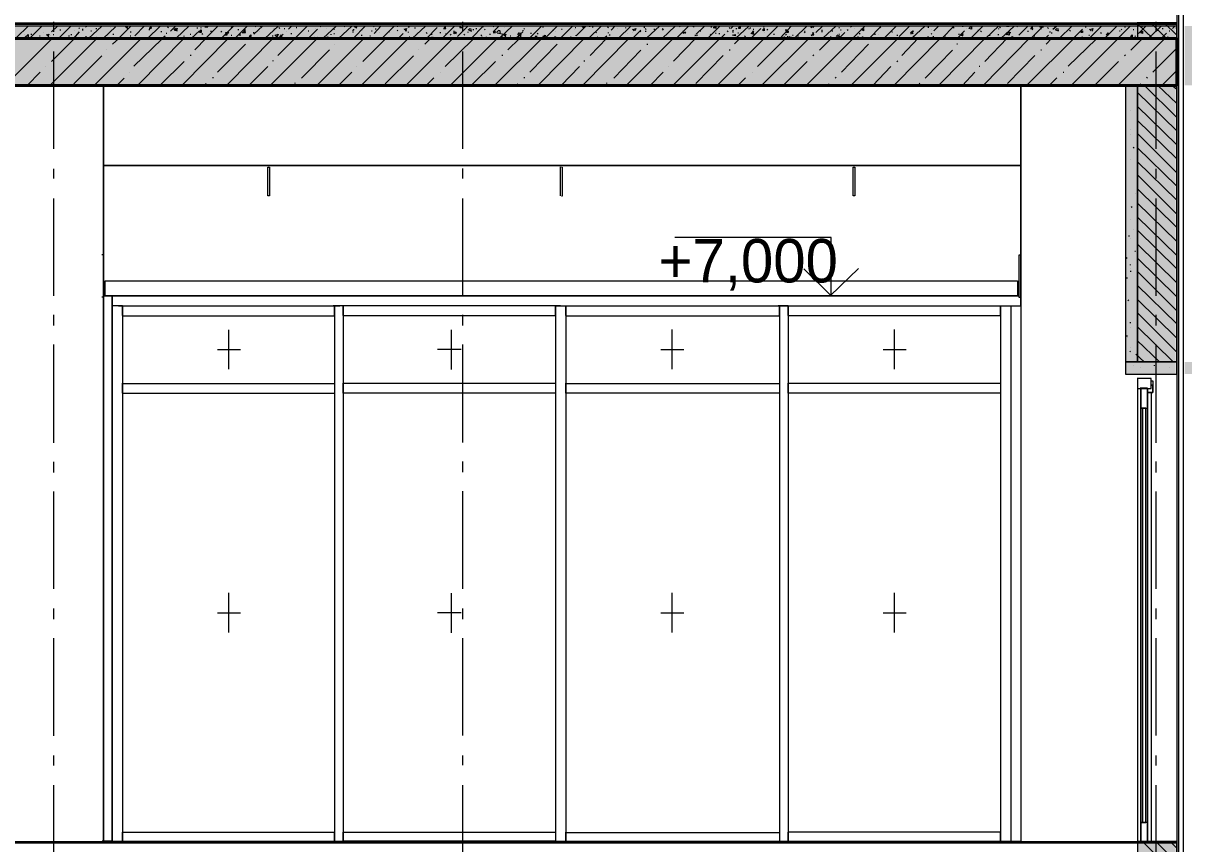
# Model space of a CAD drawing. Header units: millimetres. Extents: x -135211 to 49383, y -8033 to 228499.
# Drawn here: x -32306 to -26356, y 52844 to 57053 of the extents above; entities that cross this region are included whole.
import ezdxf

# ---------------------------------------------------------------- set-up
doc = ezdxf.new("R2010")
doc.units = ezdxf.units.MM
doc.layers.add('PDF _Геометрия', color=7, linetype='Continuous', true_color=0x1d1d1d)
doc.layers.add('PDF _Сплошная заливка', color=7, linetype='Continuous', true_color=0xffffff)
doc.layers.add('PDF _Текст', color=7, linetype='Continuous')

msp = doc.modelspace()

# ---------------------------------------------------------------- hatches: boundary and pattern name
at = {"layer": 'PDF _Сплошная заливка', "transparency": 33554559}
h = msp.add_hatch(color=256, dxfattribs=at)
h.paths.add_polyline_path([(-26398.8, 59515.9), (-26398.8, 60933), (-26595.6, 60933), (-26595.6, 59515.9)])
h.paths.add_polyline_path([(-26398.8, 57056.4), (-26595.6, 57056.4), (-26595.6, 56976), (-26398.8, 56976)])
h = msp.add_hatch(color=256, dxfattribs=at)
h.paths.add_polyline_path([(-26398.8, 56976), (-26398.8, 57038.2), (-26594.8, 57038.2), (-26594.8, 56976)])
h.paths.add_polyline_path([(-23600.8, 56976), (-23600.8, 57038.2), (-26352.2, 57038.2), (-26352.2, 56976)])
h = msp.add_hatch(color=256, dxfattribs=at)
h.paths.add_polyline_path([(-93497.2, 56734.7), (-93497.2, 56975.8), (-103546.2, 56975.8), (-103546.2, 56734.7)])
h.paths.add_polyline_path([(-9652.8, 56734.7), (-9652.8, 56975.8), (-22999.7, 56975.8), (-22999.7, 56734.7)])
h.paths.add_polyline_path([(-23351, 56734.7), (-23351, 56975.8), (-26352.2, 56975.8), (-26352.2, 56734.7)])
h.paths.add_polyline_path([(-26398.8, 56734.7), (-26398.8, 56975.8), (-44097.3, 56975.8), (-44097.3, 56734.7)])
h.paths.add_polyline_path([(-45350.3, 56734.7), (-45350.3, 56975.8), (-50899.8, 56975.8), (-50899.8, 56734.7)])
h = msp.add_hatch(color=256, dxfattribs=at)
h.paths.add_polyline_path([(-26398.8, 55316.6), (-26398.8, 56733.6), (-26595.6, 56733.6), (-26595.6, 55316.6)])
h.paths.add_polyline_path([(-26398.8, 52857.2), (-26595.6, 52857.2), (-26595.6, 52776.8), (-26398.8, 52776.8)])
h = msp.add_hatch(color=256, dxfattribs=at)
h.paths.add_polyline_path([(-26398.8, 55253.2), (-26398.8, 55315.8), (-26657.2, 55315.8), (-26657.2, 55253.2)])
h.paths.add_polyline_path([(-26089.8, 55253.2), (-26089.8, 55315.8), (-26352.2, 55315.8), (-26352.2, 55253.2)])

# ---------------------------------------------------------------- linework, layer by layer
at = {"layer": 'PDF _Геометрия', "color": 7, "lineweight": 9}
for points in [[(-26383.7, 62157), (-26383.7, 48543.1)], [(-26378.4, 48541.8), (-26357.4, 48541.8), (-26357.4, 62156.3)], [(-26595.6, 59514.9), (-26392.5, 59514.9), (-26392.5, 60933), (-26392.5, 45155.4)], [(-37342.6, 57055.1), (-26594.3, 57055.1), (-26594.3, 56974.6), (-37342.6, 56974.6)], [(-32148.3, 57009.2), (-32148.3, 57060)], [(-30051.3, 57009.8), (-30051.3, 57060.5)], [(-26497.8, 57009.4), (-26497.8, 57060.2)], [(-26594.3, 57046.6), (-37342.6, 57046.6)], [(-26594.3, 57038.1), (-37342.6, 57038.1)], [(-26392.5, 57046.8), (-26595.6, 57046.8)], [(-26392.5, 57038.4), (-26595.6, 57038.4)], [(-32148.3, 56408.2), (-32148.3, 56907.6)], [(-30051.3, 56408.7), (-30051.3, 56908.2)], [(-26497.8, 56408.3), (-26497.8, 56907.8)], [(-27267, 55603), (-27190.9, 55603), (-27190.9, 55653.8), (-27190.9, 56322.7), (-31894, 56322.7), (-27190.9, 56322.7), (-27190.9, 56733.3), (-27190.9, 52855.5), (-27241.7, 52855.5)], [(-27190.9, 56733.3), (-31894, 56733.3)], [(-26655.7, 56733.7), (-26655.7, 55315.6), (-26655.7, 55252)], [(-26653.8, 56733.4), (-26594.3, 56733.4), (-26594.3, 55315.1), (-26653.8, 55315.1)], [(-26595.6, 55315.5), (-26392.5, 55315.5), (-26392.5, 56733.6), (-26595.6, 56733.6)], [(-26594.3, 55315.1), (-26594.3, 56733.4)], [(-32148.3, 56255.8), (-32148.3, 56306.5)], [(-31051.5, 56166.8), (-31051.5, 56314.9)], [(-31051.5, 56314.9), (-31042.7, 56314.9), (-31042.7, 56166.7), (-31051.5, 56166.7)], [(-30051.3, 56256.3), (-30051.3, 56307)], [(-29551.1, 56167.3), (-29551.1, 56315.4)], [(-29546.8, 56314.5), (-29542.4, 56314.5), (-29542.4, 56166.3), (-29546.8, 56166.3)], [(-28050.8, 56166.9), (-28050.8, 56315.1)], [(-28050.4, 56315), (-28042, 56315), (-28042, 56166.8), (-28050.4, 56166.8)], [(-26497.8, 56255.9), (-26497.8, 56306.7)], [(-32148.3, 55654.6), (-32148.3, 56154.1)], [(-30051.3, 55655.2), (-30051.3, 56154.6)], [(-26497.8, 55654.8), (-26497.8, 56154.3)], [(-28164.8, 55653.8), (-28164.8, 55954.4), (-28965.2, 55954.4)], [(-31902.5, 55867), (-31893.8, 55867), (-31893.8, 55646.9), (-31902.5, 55646.9)], [(-31893.8, 55645.2), (-31893.8, 55865.4)], [(-27199.7, 55645.3), (-27199.7, 55865.5)], [(-27199.4, 55865.4), (-27190.9, 55865.4), (-27190.9, 55645.3), (-27199.4, 55645.3)], [(-31886.1, 55730.9), (-27208.5, 55730.9), (-27208.5, 55654.7), (-31886.1, 55654.7)], [(-31885, 55654.5), (-31885, 55730.6)], [(-31892.2, 55655.1), (-31849.9, 55655.1), (-31849.9, 55578.9), (-31849.9, 55181), (-31849.9, 52857), (-31900.9, 52857)], [(-31886.2, 55653.9), (-27199.7, 55653.9), (-27267.3, 55653.9)], [(-31849.9, 52857), (-31849.9, 55181), (-31849.9, 55604.3), (-31849.9, 55655.1)], [(-31823.6, 55654.9), (-31849.1, 55654.9)], [(-30683, 55653.6), (-31817.7, 55653.6)], [(-29551.1, 55655), (-30690.1, 55655)], [(-28401.7, 55653.8), (-29545, 55653.8)], [(-27269.9, 55654.3), (-28404.7, 55654.3)], [(-28015.7, 55654.4), (-28316.4, 55654.4)], [(-27805.1, 55654.6), (-28169.2, 55654.6)], [(-27620.9, 55655), (-27807.4, 55655)], [(-27241.7, 55603), (-27190.9, 55603), (-27190.9, 55179.6), (-27190.9, 52855.5), (-31894, 52855.5)], [(-31849.1, 55604.1), (-31823.6, 55604.1)], [(-31797.3, 55553.1), (-31797.3, 55603.9), (-31848.3, 55603.9)], [(-31817.7, 55602.9), (-30683, 55602.9)], [(-31797.3, 55603.9), (-31797.3, 55180.6), (-31797.3, 52856.6)], [(-31792.8, 55552.2), (-30709.3, 55552.2), (-30709.3, 55603), (-30709.3, 55577.6), (-30709.3, 55179.7), (-30709.3, 52855.6), (-30709.3, 52902.2), (-31792.8, 52902.2)], [(-31792.8, 55603), (-30709.3, 55603)], [(-30716.4, 55604.4), (-30665.4, 55604.4), (-30665.4, 55579.1), (-30665.4, 55181.1), (-30665.4, 52857.2)], [(-30690.1, 55604.2), (-29551.1, 55604.2)], [(-30665.4, 55553.6), (-30665.4, 55604.4)], [(-30665.3, 55553.6), (-29577.5, 55553.6), (-29577.5, 55604.4), (-29577.5, 55181.1), (-29577.5, 52857.2)], [(-30665.3, 55604.4), (-29577.5, 55604.4)], [(-29575.7, 55604), (-29524.8, 55604), (-29524.8, 55180.7), (-29524.8, 52856.7)], [(-29545, 55603), (-28401.7, 55603)], [(-29524.8, 55553.3), (-29524.8, 55604)], [(-29520.2, 55552.4), (-28428.1, 55552.4), (-28428.1, 55603.1), (-28428.1, 55179.8), (-28428.1, 52855.7)], [(-29520.2, 55603.1), (-28428.1, 55603.1)], [(-28435, 55604.5), (-28384.2, 55604.5), (-28384.2, 55181.2), (-28384.2, 52857.3)], [(-28404.7, 55603.5), (-27269.9, 55603.5)], [(-28384.2, 55553.7), (-28384.2, 55604.5)], [(-28380, 55552.9), (-27296.2, 55552.9), (-27296.2, 55603.7), (-27296.2, 55180.4), (-27296.2, 52856.3), (-27296.2, 52902.9), (-28380, 52902.9)], [(-28380, 55603.7), (-27296.2, 55603.7)], [(-27294.3, 55603.3), (-27243.6, 55603.3), (-27243.6, 55180), (-27243.6, 52855.9), (-27294.3, 52855.9)], [(-27243.6, 55603.3), (-27243.6, 55180), (-27243.6, 52855.9)], [(-32148.3, 55502.2), (-32148.3, 55557.3)], [(-30051.3, 55502.8), (-30051.3, 55557.8)], [(-26497.8, 55502.4), (-26497.8, 55557.4)], [(-31253.3, 55480.7), (-31253.3, 55277.5)], [(-30112.7, 55480.4), (-30112.7, 55277.2)], [(-28980.8, 55481.7), (-28980.8, 55278.5)], [(-27840.2, 55481.3), (-27840.2, 55278.2)], [(-32148.3, 54901.1), (-32148.3, 55404.9)], [(-30051.3, 54901.6), (-30051.3, 55405.4)], [(-26497.8, 54901.3), (-26497.8, 55405)], [(-31310.2, 55378.7), (-31191.9, 55378.7)], [(-30182.8, 55380.1), (-30060, 55380.1)], [(-29037.8, 55379.7), (-28919.4, 55379.7)], [(-27897.1, 55379.3), (-27778.8, 55379.3)], [(-26655.3, 55251.9), (-26392.5, 55251.9), (-26392.5, 55315.5), (-26655.3, 55315.5)], [(-26596.1, 55180), (-26524.1, 55180), (-26524.1, 55230.9), (-26596.1, 55230.9)], [(-26594.3, 55230.5), (-26594.3, 55179.7), (-26594.3, 52855.6)], [(-26523.8, 55218.1), (-26515.3, 55218.1), (-26515.3, 55180)], [(-31797.3, 55155.2), (-31797.3, 55206)], [(-31792.8, 55205.1), (-30709.3, 55205.1), (-30709.3, 55154.3), (-31792.8, 55154.3)], [(-30665.4, 55155.7), (-30665.4, 55206.5)], [(-30665.3, 55206.5), (-29577.5, 55206.5), (-29577.5, 55155.7), (-30665.3, 55155.7)], [(-29524.8, 55155.3), (-29524.8, 55206.2)], [(-29520.2, 55205.2), (-28428.1, 55205.2), (-28428.1, 55154.4), (-29520.2, 55154.4)], [(-28384.2, 55155.8), (-28384.2, 55206.6)], [(-28380, 55205.8), (-27296.2, 55205.8), (-27296.2, 55155), (-28380, 55155)], [(-26541.6, 55180.2), (-26541.6, 55159), (-26541.6, 52856.1), (-26541.6, 52953.5), (-26541.6, 55078.5), (-26541.6, 55180.2), (-26579.6, 55180.2)], [(-26524.1, 55158.9), (-26524.1, 52855.9)], [(-26579.6, 55078.5), (-26541.6, 55078.5), (-26541.6, 52953.5), (-26579.6, 52953.5)], [(-26576.7, 52952.8), (-26576.7, 55078)], [(-26571.4, 52953.5), (-26550.4, 52953.5), (-26550.4, 55078.6), (-26571.4, 55078.6)], [(-26568, 55077.9), (-26568, 52952.8)], [(-32148.3, 54748.7), (-32148.3, 54803.7)], [(-30051.3, 54749.2), (-30051.3, 54804.3)], [(-26497.8, 54748.9), (-26497.8, 54803.9)], [(-32148.3, 54151.9), (-32148.3, 54651.3)], [(-30051.3, 54152.4), (-30051.3, 54651.9)], [(-26497.8, 54152), (-26497.8, 54651.5)], [(-31253.3, 54130.3), (-31253.3, 53927.1)], [(-30112.7, 54129.9), (-30112.7, 53926.7)], [(-28980.8, 54131.4), (-28980.8, 53928.1)], [(-27840.2, 54131), (-27840.2, 53927.8)], [(-32148.3, 53995.2), (-32148.3, 54050.3)], [(-31310.2, 54028.2), (-31191.9, 54028.2)], [(-30182.8, 54029.7), (-30060, 54029.7)], [(-30051.3, 53995.8), (-30051.3, 54050.8)], [(-29037.8, 54029.3), (-28919.4, 54029.3)], [(-27897.1, 54028.9), (-27778.8, 54028.9)], [(-26497.8, 53995.4), (-26497.8, 54050.4)], [(-32148.3, 53398.3), (-32148.3, 53897.9)], [(-30051.3, 53398.9), (-30051.3, 53898.4)], [(-26497.8, 53398.5), (-26497.8, 53898)], [(-32148.3, 53245.9), (-32148.3, 53296.7)], [(-30051.3, 53246.5), (-30051.3, 53297.3)], [(-26497.8, 53246.1), (-26497.8, 53296.9)], [(-32148.3, 52644.8), (-32148.3, 53144.3)], [(-30051.3, 52645.4), (-30051.3, 53144.9)], [(-26497.8, 52645), (-26497.8, 53144.5)], [(-31848.3, 52856.6), (-31797.3, 52856.6), (-31797.3, 52903.2)], [(-30716.4, 52857.2), (-30665.4, 52857.2), (-30665.4, 52903.7)], [(-30665.3, 52903.7), (-29577.5, 52903.7), (-29577.5, 52857.2), (-30665.3, 52857.2)], [(-29575.7, 52856.7), (-29524.8, 52856.7), (-29524.8, 52903.3)], [(-29520.2, 52902.3), (-28428.1, 52902.3), (-28428.1, 52855.7), (-29520.2, 52855.7)], [(-28435, 52857.3), (-28384.2, 52857.3), (-28384.2, 52903.8)], [(-37342.6, 52855.6), (-26594.3, 52855.6), (-26594.3, 52775.1), (-37342.6, 52775.1)], [(-26594.3, 52847.1), (-37342.6, 52847.1)], [(-30709.3, 52855.6), (-31792.8, 52855.6)], [(-27296.2, 52856.3), (-28380, 52856.3)], [(-26392.5, 52847.4), (-26595.6, 52847.4)], [(-26579.6, 52856.1), (-26541.6, 52856.1)]]:
    msp.add_lwpolyline(points, dxfattribs=at)
for points in [[(-26595.6, 57055.3), (-26392.5, 57055.3), (-26392.5, 57046.8), (-26392.5, 57038.4), (-26392.5, 56974.9), (-26595.6, 56974.9), (-26392.5, 56974.9), (-26392.5, 57055.3)], [(-31893.8, 55179.5), (-31893.8, 55577.5), (-31893.8, 55653.7), (-31893.8, 56322.6), (-31893.8, 56733.2), (-31893.8, 52855.4)], [(-26576.7, 55078), (-26576.7, 52952.8), (-26576.7, 52855.4), (-26576.7, 55179.6)], [(-26515.3, 55158.8), (-26515.3, 55196.9), (-26523.8, 55196.9), (-26515.3, 55196.9), (-26515.3, 55158.8), (-26540.9, 55158.8)], [(-26595.6, 52855.9), (-26392.5, 52855.9), (-26392.5, 52847.4), (-26392.5, 52838.9), (-26392.5, 52775.4), (-26595.6, 52775.4), (-26392.5, 52775.4), (-26392.5, 52855.9)]]:
    msp.add_lwpolyline(points, close=True, dxfattribs=at)
at = {"layer": 'PDF _Геометрия', "lineweight": 9}
for points in [[(-26445.1, 56975.2), (-26525.7, 57055.6)], [(-26392.5, 56991.8), (-26456.1, 57055.3)], [(-32339.3, 56978.9), (-32279.9, 57038.1)], [(-32272.9, 56975), (-32209.7, 57038.5)], [(-32266.7, 56996.5), (-32262.3, 56996.5)], [(-32236, 57039.5), (-32236, 57039.5)], [(-32200.9, 57004.5), (-32200.9, 57004.5)], [(-32187, 56992.5), (-32174.6, 56996.7), (-32178.9, 56984)], [(-32178.9, 56991.7), (-32174.6, 56995.9)], [(-32160.5, 57008.4), (-32130.7, 57038)], [(-32152.6, 56995.7), (-32148.3, 56995.7)], [(-32123.8, 56975.6), (-32060.5, 57039.1)], [(-32117.5, 57018.3), (-32113.2, 57018.3)], [(-32060.5, 56996), (-32060.5, 56991.7)], [(-32046.4, 56975.3), (-32016.6, 57009.2)], [(-32043, 57013.6), (-32043, 57013.6)], [(-32021, 57025.3), (-32016.6, 57029.6)], [(-32003.4, 57021.7), (-31999.1, 57021.7)], [(-32003.4, 57018.3), (-31999.1, 57018.3)], [(-31985.9, 57034.3), (-31981.5, 57038.6)], [(-31970.3, 56974.6), (-31902.6, 57038.1)], [(-31959.6, 57013), (-31955.2, 57013)], [(-31933.3, 57026.3), (-31928.9, 57026.3)], [(-31895.8, 56974.9), (-31832.4, 57034.2)], [(-31858.7, 57030.9), (-31858.7, 57030.9)], [(-31845.5, 56996.9), (-31841.2, 56996.9)], [(-31816.9, 56974.4), (-31753.4, 57037.9)], [(-31783.4, 57035.3), (-31771, 57039.6), (-31775.3, 57026.9)], [(-31783.4, 57038.8), (-31771, 57038.8)], [(-31779.7, 57038), (-31779.7, 57038)], [(-31779.7, 57034.5), (-31771, 57026.1)], [(-31771, 57038.8), (-31771, 57038.8)], [(-31753.4, 57005.6), (-31753.4, 57009.8)], [(-31734.3, 56988.2), (-31683.2, 57039)], [(-31667.8, 56975), (-31604.3, 57038.5)], [(-31661.3, 57017.7), (-31656.9, 57021.9)], [(-31660.6, 57026.9), (-31648.1, 57026.9), (-31652.5, 57039.6)], [(-31656.9, 57026.1), (-31648.1, 57038.8)], [(-31639.4, 57000.6), (-31639.4, 57000.6)], [(-31599.9, 57009.6), (-31595.5, 57009.6)], [(-31573.5, 57001), (-31569.2, 57001)], [(-31564.8, 57029.7), (-31560.4, 57033.9)], [(-31550.9, 57012.6), (-31525.3, 57038)], [(-31534, 57018.4), (-31525.3, 57026.9)], [(-31529.7, 57017.6), (-31525.3, 57017.6)], [(-31529, 57018.3), (-31516.5, 57026.8), (-31520.9, 57014.1)], [(-31529, 57017.6), (-31516.5, 57017.6), (-31520.9, 57026)], [(-31525.3, 57017.6), (-31516.5, 57013.3)], [(-31522.5, 56975.6), (-31455.1, 57039.1)], [(-31450.7, 56996.7), (-31446.3, 56996.7)], [(-31444.9, 56975.2), (-31402.5, 57013.3)], [(-31415.6, 57029.6), (-31411.2, 57029.6)], [(-31393.7, 57026.8), (-31393.7, 57031)], [(-31389.3, 56996.3), (-31384.9, 57000.5)], [(-31375.5, 57035), (-31358.6, 57035), (-31358.6, 57039.2)], [(-31371.7, 57034.3), (-31367.4, 57038.5), (-31371.7, 57038.5)], [(-31369.7, 56975.4), (-31305.9, 57038.9)], [(-31345.4, 57012.9), (-31341, 57012.9)], [(-31292.8, 57008.4), (-31288.4, 57012.6)], [(-31290.2, 56974.9), (-31227, 57038.4)], [(-31270.8, 57005.6), (-31262.1, 57001.3)], [(-31265.8, 57004.7), (-31253.3, 57008.9), (-31257.7, 57000.5)], [(-31240.1, 57034.2), (-31235.8, 57030)], [(-31220, 56976), (-31156.8, 57039.5)], [(-31205, 57021.3), (-31200.7, 57021.3)], [(-31196.3, 56996.6), (-31191.9, 56996.6)], [(-31182.5, 57004.9), (-31165.6, 57004.9), (-31169.9, 57021.8)], [(-31178.1, 57004.1), (-31165.6, 57021.1)], [(-31126.1, 57004.6), (-31121.7, 57004.6)], [(-31124.2, 56996.6), (-31077.8, 57039)], [(-31117.3, 57035), (-31112.9, 57039.2)], [(-31095.4, 57009.5), (-31095.4, 57009.5)], [(-31091, 57038.2), (-31086.6, 57038.2)], [(-31066.6, 56975), (-30998.9, 57038.5)], [(-31020.8, 57022.5), (-31016.4, 57022.5)], [(-31011.4, 56991.9), (-30998.9, 56996.1), (-31003.2, 56983.5)], [(-30998.9, 57035), (-30998.9, 57035)], [(-30994.5, 57030.7), (-30990.1, 57026.5)], [(-30993.9, 56975.6), (-30972.5, 56996.7)], [(-30968.2, 57025.5), (-30963.8, 57025.5)], [(-30955, 57008.6), (-30955, 57008.6)], [(-30945.6, 57021.9), (-30928.7, 57038.8)], [(-30933.1, 56999.9), (-30928.7, 56999.9)], [(-30913.1, 56974.8), (-30849.7, 57038.3)], [(-30906.7, 57031), (-30902.3, 57031)], [(-30902.3, 57034.4), (-30902.3, 57034.4)], [(-30845.3, 57013.6), (-30840.9, 57013.6)], [(-30843.5, 56976), (-30797.1, 57022.6)], [(-30805.8, 57026.1), (-30805.8, 57026.1)], [(-30783.9, 57035.1), (-30779.5, 57039.4)], [(-30768.5, 56975.4), (-30700.5, 57038.9)], [(-30753.2, 57026.6), (-30753.2, 57026.6)], [(-30726.9, 56992.5), (-30726.9, 56996.8)], [(-30713.7, 57022), (-30709.3, 57022)], [(-30713.7, 57000), (-30709.3, 57000)], [(-30689.5, 56974.8), (-30621.6, 57038.4)], [(-30661.1, 57034.4), (-30656.7, 57038.6)], [(-30617.2, 57017.2), (-30612.8, 57017.2)], [(-30617.2, 57009.5), (-30612.8, 57009.5)], [(-30615, 56975.2), (-30551.4, 57038.7)], [(-30612.8, 57022.2), (-30612.8, 57018)], [(-30607.8, 57034.7), (-30595.3, 57039), (-30599.7, 57030.5)], [(-30603.4, 57034), (-30595.3, 57029.8)], [(-30568.9, 57013.4), (-30568.9, 57013.4)], [(-30520.7, 57013.1), (-30516.3, 57013.1)], [(-30511.9, 57039.2), (-30507.5, 57035)], [(-30506.5, 57000.1), (-30472.4, 57038.2)], [(-30498.7, 57021.4), (-30498.7, 57025.7)], [(-30481.2, 57005.1), (-30481.2, 57005.1)], [(-30465.9, 56975.8), (-30402.2, 57039.3)], [(-30433, 57009.8), (-30428.5, 57009.8)], [(-30389.1, 57038.4), (-30384.7, 57038.4)], [(-30389.1, 57013), (-30384.7, 57017.3)], [(-30383.6, 56974.7), (-30358.4, 57000.1)], [(-30353.4, 57022), (-30340.8, 57026.2), (-30345.2, 57013.5)], [(-30349, 57021.2), (-30340.8, 57012.7)], [(-30345.2, 57012.7), (-30340.8, 57017)], [(-30332, 57009.2), (-30332, 57005)], [(-30331.5, 57030.3), (-30323.3, 57038.8)], [(-30311.9, 56974.8), (-30244.3, 57038.3)], [(-30296.9, 57026), (-30296.9, 57030.2)], [(-30279.4, 57039.3), (-30279.4, 57039.3)], [(-30278.8, 57039.2), (-30270.6, 57039.2)], [(-30270.6, 57039.2), (-30270.6, 57039.2)], [(-30239.9, 57005.1), (-30235.5, 57000.9)], [(-30237.9, 56975.2), (-30182.9, 57030.2)], [(-30213.6, 56996.5), (-30209.2, 56996.5)], [(-30169.7, 57004.7), (-30165.3, 57004.7)], [(-30158.4, 56974.6), (-30095.1, 57038.1)], [(-30151.6, 57026.5), (-30139, 57026.5), (-30143.4, 57039.2)], [(-30147.2, 57025.7), (-30139, 57038.4)], [(-30139, 57000.3), (-30139, 56996.1)], [(-30117.1, 56991.6), (-30112.7, 56995.9)], [(-30099.6, 57012.7), (-30095.1, 57012.7)], [(-30099.6, 57004.3), (-30095.1, 57000)], [(-30099, 57005), (-30086.4, 57009.2), (-30090.8, 57000.7)], [(-30094.6, 57004.2), (-30086.4, 56999.9)], [(-30080, 56984.2), (-30024.9, 57039.2)], [(-30068.3, 57030.2), (-30060, 57038.7)], [(-30068.3, 57030.1), (-30051.3, 57030.1), (-30051.3, 57038.6)], [(-30046.9, 56996.2), (-30042.5, 56992)], [(-30024.9, 57004.6), (-30024.9, 57008.8)], [(-30024.4, 57018), (-30016.2, 57026.4)], [(-30020.1, 57017.2), (-30007.4, 57012.9), (-30011.8, 57025.6)], [(-30009.3, 56975.2), (-29946, 57038.7)], [(-29998.6, 57022.1), (-29998.6, 57017.9)], [(-29985.5, 57025.4), (-29981.1, 57025.4)], [(-29950.4, 57035.2), (-29946, 57035.2)], [(-29941.6, 57018.3), (-29937.2, 57022.5)], [(-29915.3, 56996.1), (-29910.9, 56996.1)], [(-29897.8, 57039.2), (-29893.3, 57034.9)], [(-29897.2, 57005.2), (-29884.6, 57005.2), (-29889, 57013.7)], [(-29896.8, 57008.6), (-29867, 57038.2)], [(-29892.8, 57004.5), (-29884.6, 57012.9)], [(-29879.7, 57005.1), (-29867, 57017.8)], [(-29875.4, 57004.3), (-29858.2, 57000), (-29862.7, 57017)], [(-29864.7, 56975.8), (-29796.8, 57039.3)], [(-29853.9, 57000.8), (-29849.5, 56996.5)], [(-29844.6, 56993), (-29831.9, 56997.2), (-29836.3, 56984.5)], [(-29840.7, 57029.5), (-29840.7, 57029.5)], [(-29782.3, 56974.7), (-29744.2, 57008.5)], [(-29770, 56992.5), (-29761.7, 57005.2)], [(-29765.6, 56991.7), (-29752.9, 56991.7), (-29757.4, 57004.4)], [(-29744.2, 57017), (-29744.2, 57012.8)], [(-29739.8, 57022), (-29735.4, 57026.2)], [(-29717.8, 57038), (-29717.8, 57038)], [(-29711.2, 56975.6), (-29647.7, 57039.1)], [(-29704.7, 57001.3), (-29700.3, 57001.3)], [(-29669.7, 56996.9), (-29665.2, 57001.1)], [(-29643.3, 57034.1), (-29638.9, 57034.1)], [(-29632.3, 56975.1), (-29568.7, 57038.6)], [(-29590.7, 57018.4), (-29586.2, 57018.4)], [(-29577.5, 57009.8), (-29577.5, 57009.8)], [(-29553.4, 56974.6), (-29489.7, 57038.1)], [(-29546.8, 57022.2), (-29542.4, 57022.2)], [(-29480.9, 57021.9), (-29480.9, 57021.9)], [(-29476.6, 57030.3), (-29472.2, 57030.3)], [(-29470.5, 56988.4), (-29419.5, 57039.2)], [(-29441, 57035), (-29428.3, 57039.2), (-29432.8, 57030.8)], [(-29436.6, 57034.2), (-29428.3, 57030)], [(-29408.1, 56975.2), (-29340.6, 57038.7)], [(-29402, 57038.3), (-29402, 57034)], [(-29388.9, 57033.9), (-29384.4, 57033.9)], [(-29371.3, 57009.2), (-29366.9, 57005)], [(-29309.9, 57034.2), (-29305.5, 57030)], [(-29305.5, 57001.1), (-29305.5, 57005.4)], [(-29291.4, 57017.8), (-29270.4, 57039)], [(-29261.6, 57025.5), (-29261.6, 57025.5)], [(-29255.2, 56975), (-29191.4, 57038.5)], [(-29217.7, 57031), (-29217.7, 57026.8)], [(-29209, 57000.5), (-29209, 57000.5)], [(-29182.6, 57004.6), (-29182.6, 57004.6)], [(-29182.2, 57022.2), (-29173.9, 57013.7)], [(-29180.9, 56975.5), (-29138.8, 57017.8)], [(-29177.8, 57021.4), (-29165.1, 57025.7), (-29169.6, 57013)], [(-29143.2, 57009.3), (-29138.8, 57013.6)], [(-29121.2, 57029.6), (-29121.2, 57033.8)], [(-29116.9, 57025.3), (-29112.4, 57021.1)], [(-29116.9, 57012.6), (-29112.4, 57012.6)], [(-29110, 56975.6), (-29042.2, 57039.1)], [(-29073, 57021.6), (-29068.6, 57021.6)], [(-29031.1, 56975.1), (-28963.3, 57038.6)], [(-29029.2, 57021.3), (-29024.7, 57025.5)], [(-29029.2, 57022), (-29024.7, 57017.8)], [(-28963.3, 57035.1), (-28963.3, 57035.1)], [(-28956.4, 56975.4), (-28893.1, 57038.9)], [(-28941.4, 57035), (-28937, 57039.2)], [(-28928.2, 57017.2), (-28928.2, 57017.2)], [(-28927.7, 57005.2), (-28919.4, 57001)], [(-28923.4, 57004.4), (-28910.6, 57008.6), (-28915.1, 57000.2)], [(-28871.2, 57038), (-28866.8, 57033.8)], [(-28856.4, 56996.1), (-28814.1, 57038.4)], [(-28836.2, 57013.1), (-28831.7, 57013.1)], [(-28798.6, 56974.4), (-28735.2, 57037.9)], [(-28783.5, 56991.6), (-28779, 56995.9)], [(-28779, 57034.7), (-28779, 57030.5)], [(-28770.3, 57038.9), (-28770.3, 57038.9)], [(-28769.8, 57038.9), (-28761.5, 57038.9)], [(-28769.4, 57031.1), (-28752.7, 57026.9), (-28752.7, 57039.6)], [(-28765.5, 57030.3), (-28752.7, 57038.8)], [(-28761.5, 57038.9), (-28761.5, 57038.9)], [(-28757.2, 56999.9), (-28752.7, 57004.1)], [(-28752.7, 57009.2), (-28752.7, 57009.2)], [(-28739.6, 57000.6), (-28735.2, 57000.6)], [(-28735.2, 57008.3), (-28735.2, 57008.3)], [(-28730, 56975.8), (-28708.8, 56997)], [(-28695.8, 57009.5), (-28691.3, 57013.8)], [(-28687, 57030.6), (-28682.5, 57026.4)], [(-28677.8, 57026.3), (-28665, 57039)], [(-28669.5, 57013.6), (-28665, 57017.8)], [(-28669.5, 57008.6), (-28665, 57008.6)], [(-28654, 56975), (-28586, 57038.5)], [(-28651.9, 57026.2), (-28647.4, 57026.2)], [(-28643.1, 57004.2), (-28638.6, 57004.2)], [(-28586, 57025.8), (-28586, 57021.6)], [(-28577.2, 57026.5), (-28577.2, 57030.7)], [(-28576.4, 57001), (-28559.7, 56996.8), (-28564.2, 57013.7)], [(-28575.3, 56974.6), (-28524.6, 57025.4)], [(-28572.5, 57000.2), (-28559.7, 57013)], [(-28564.2, 57022.2), (-28559.7, 57022.2)], [(-28550.9, 57001), (-28550.9, 57001)], [(-28511.5, 57038), (-28507, 57038)], [(-28511.5, 57029.5), (-28507, 57029.5)], [(-28507, 57005.7), (-28507, 57005.7)], [(-28500.5, 56974.8), (-28436.8, 57038.3)], [(-28494, 57021.7), (-28489.5, 57017.5)], [(-28489.5, 57039.4), (-28489.5, 57039.4)], [(-28458.9, 56996.9), (-28454.4, 56996.9)], [(-28450.1, 57039.1), (-28445.6, 57039.1)], [(-28425.8, 56975.9), (-28366.6, 57039.4)], [(-28397.5, 57021.1), (-28393, 57021.1)], [(-28397.5, 57016.9), (-28393, 57012.6)], [(-28397.5, 56992.3), (-28393, 56996.5)], [(-28351.4, 56975.4), (-28287.7, 57038.9)], [(-28301, 57012.8), (-28296.5, 57012.8)], [(-28301, 57004.3), (-28296.5, 57008.6)], [(-28296.5, 57038.9), (-28296.5, 57038.9)], [(-28270.1, 56996.4), (-28270.1, 56996.4)], [(-28269.7, 57035.3), (-28261.4, 57031)], [(-28265.5, 57034.5), (-28252.6, 57038.7), (-28257.1, 57030.2)], [(-28265.5, 56992.9), (-28252.6, 56992.9), (-28257.1, 57005.6)], [(-28261, 56992.1), (-28252.6, 57004.8)], [(-28242.9, 57004.5), (-28208.7, 57038.4)], [(-28213.2, 57017.2), (-28208.7, 57017.2)], [(-28213.2, 57009.6), (-28208.7, 57009.6)], [(-28206.2, 56976), (-28138.5, 57039.5)], [(-28160.6, 57013.4), (-28156.1, 57013.4)], [(-28125.5, 57030.9), (-28121, 57030.9)], [(-28125.5, 56996.3), (-28121, 56996.3)], [(-28124.3, 56974.9), (-28094.6, 57004.6)], [(-28116.7, 57018.2), (-28112.2, 57018.2)], [(-28112.2, 57004.7), (-28112.2, 57004.7)], [(-28081.6, 57017.2), (-28077.1, 57021.4)], [(-28064.1, 57034), (-28059.6, 57038.2)], [(-28052.6, 56975.8), (-27989.4, 57039.3)], [(-28042, 57025.4), (-28042, 57025.4)], [(-28020.2, 57000.6), (-28015.7, 57000.6)], [(-28015.7, 57012.6), (-28015.7, 57012.6)], [(-27969.8, 56974.6), (-27910.4, 57033.8)], [(-27941.2, 56995.9), (-27936.7, 56995.9)], [(-27919.2, 56995.8), (-27919.2, 56995.8)], [(-27914.9, 57033.8), (-27910.4, 57029.6)], [(-27894.8, 56974.8), (-27831.4, 57038.3)], [(-27853.5, 57009.5), (-27849, 57009.5)], [(-27816.2, 56984.3), (-27761.2, 57039.4)], [(-27761.2, 57022.4), (-27761.2, 57022.4)], [(-27757, 57000.5), (-27752.5, 57000.5)], [(-27756.6, 57005.4), (-27743.7, 57013.9), (-27748.2, 57001.2)], [(-27752.1, 57004.7), (-27743.7, 57000.4)], [(-27750.2, 56975.4), (-27682.3, 57038.9)], [(-27708.6, 57008.7), (-27708.6, 57008.7)], [(-27664.7, 57029.6), (-27664.7, 57033.8)], [(-27651.7, 56996.3), (-27647.2, 57000.6)], [(-27647.2, 57018.2), (-27647.2, 57018.2)], [(-27637.3, 57013.8), (-27612.1, 57039.2)], [(-27596.6, 56975.2), (-27533.1, 57038.7)], [(-27537.7, 57031), (-27533.1, 57031)], [(-27518.7, 56974.9), (-27480.5, 57013)], [(-27511.3, 56996.2), (-27506.8, 56996.2)], [(-27502.2, 56992.6), (-27489.2, 56996.9), (-27493.8, 56988.4)], [(-27489.2, 57035), (-27489.2, 57039.2)], [(-27489.2, 56996.9), (-27489.2, 57001.1)], [(-27471.7, 57026.4), (-27471.7, 57026.4)], [(-27447.6, 56975.8), (-27384, 57039.3)], [(-27410.3, 57018.3), (-27410.3, 57014.1)], [(-27397.3, 57009), (-27392.7, 57013.2)], [(-27372.6, 56975.3), (-27305, 57038.8)], [(-27309.5, 56995.7), (-27305, 56995.7)], [(-27305, 57021.9), (-27305, 57026.1)], [(-27300.8, 57033.7), (-27296.2, 57029.5)], [(-27293.6, 56974.8), (-27226, 57038.3)], [(-27269.9, 57039.4), (-27269.9, 57039.4)], [(-27265.7, 56997), (-27261.1, 56992.7)], [(-27265.3, 57038.5), (-27252.3, 57038.5)], [(-27252.3, 57038.5), (-27252.3, 57038.5)], [(-27248.1, 57005.3), (-27243.6, 57005.3)], [(-27213, 57034), (-27208.5, 57038.2)], [(-27202.7, 56992.1), (-27155.8, 57038.6)], [(-27155.8, 57013.2), (-27155.8, 57009)], [(-27142.5, 57026.5), (-27129.5, 57026.5), (-27134.1, 57039.2)], [(-27140.7, 56974.6), (-27076.9, 57038.1), (-27081.4, 57029.6)], [(-27138, 57025.7), (-27129.5, 57038.4)], [(-27134.1, 57018.1), (-27129.5, 57022.3)], [(-27085.6, 57030.5), (-27094.1, 57034.7), (-27085.6, 57039)], [(-27089.5, 57026.3), (-27085.6, 57026.3)], [(-27054.4, 57030.3), (-27050.5, 57026)], [(-27041.8, 57005.6), (-27041.8, 57009.8)], [(-27033, 57000.5), (-27033, 57004.8)], [(-27027.5, 57022.3), (-27006.7, 57039.2)], [(-27019.3, 57034.3), (-27015.4, 57034.3)], [(-27015.1, 57018), (-27006.7, 57026.5)], [(-27010.3, 57017.2), (-26997.9, 57013), (-27001.8, 57025.7)], [(-26995.5, 56975.2), (-26927.7, 57038.7)], [(-26940.4, 57012.6), (-26936.5, 57016.9)], [(-26921.4, 56975.6), (-26875.1, 57022.2)], [(-26861.4, 57034.8), (-26857.5, 57034.8)], [(-26848.7, 57025.5), (-26848.7, 57025.5)], [(-26841.9, 56975), (-26778.5, 57038.5)], [(-26839.7, 57021.9), (-26831.2, 57013.5)], [(-26834.8, 57021.1), (-26822.4, 57025.3), (-26826.3, 57012.7)], [(-26782.5, 57005.4), (-26778.5, 57001.2)], [(-26764.9, 57039.2), (-26761, 57039.2)], [(-26763, 56974.5), (-26699.6, 57038.1)], [(-26752.2, 57039.1), (-26752.2, 57039.1)], [(-26725.9, 57008.6), (-26725.9, 57008.6)], [(-26692.8, 56975.6), (-26629.4, 57039.1)], [(-26685.9, 57013.3), (-26682, 57013.3)], [(-26677.2, 57022.4), (-26673.3, 57018.2)], [(-26659.6, 57035.1), (-26655.7, 57035.1)], [(-26615.8, 57021.3), (-26611.8, 57021.3)], [(-26515.3, 56974.9), (-26595.8, 57051.1)], [(-26588.4, 57000.5), (-26550.4, 57038.6)], [(-26576.7, 57004.1), (-26576.7, 57004.1)], [(-26571.9, 57038.8), (-26568, 57034.5)], [(-26559.2, 57030.2), (-26559.2, 57030.2)], [(-26538.9, 56974.6), (-26471.5, 57038.1)], [(-26506.5, 57039.1), (-26506.5, 57039.1)], [(-26492.9, 57017.8), (-26489, 57017.8)], [(-26470.7, 56976), (-26445.1, 57001.4)], [(-26466.6, 57026.1), (-26462.7, 57026.1)], [(-26431.5, 57014), (-26427.6, 57014)], [(-26413.7, 57026.5), (-26401.3, 57039.2)], [(-26396.4, 57029.9), (-26392.5, 57029.9)], [(-32398.2, 56733.4), (-32157, 56974.6)], [(-32297.4, 56992.5), (-32297.4, 56992.5)], [(-32275.4, 56970.4), (-32271.1, 56974.6)], [(-32262.3, 56983), (-32262.3, 56983)], [(-32222.8, 56987.8), (-32218.4, 56987.8)], [(-32196.5, 56974.9), (-32192.1, 56979.1)], [(-32183.3, 56991.7), (-32174.6, 56983.2)], [(-32170.1, 56979.8), (-32165.8, 56975.5)], [(-32170, 56733.5), (-31928.9, 56974.7)], [(-32165.8, 56991.7), (-32165.8, 56991.7)], [(-32161.5, 56856.1), (-32043, 56974.7)], [(-32073.6, 56987.5), (-32069.3, 56987.5)], [(-31985.9, 56984.3), (-31981.5, 56984.3)], [(-31941.8, 56733.5), (-31700.8, 56974.8)], [(-31928.9, 56983.2), (-31928.9, 56983.2)], [(-31928.9, 56975.5), (-31928.9, 56975.5)], [(-31923.8, 56974.6), (-31911.4, 56978.9), (-31915.7, 56974.6)], [(-31885, 56979.5), (-31885, 56979.5)], [(-31848.4, 56945.2), (-31814.8, 56974.8)], [(-31819.2, 56979), (-31814.8, 56979)], [(-31792.9, 56975.4), (-31788.5, 56975.4)], [(-31757.8, 56988.7), (-31753.4, 56988.7)], [(-31744.6, 56975.1), (-31744.6, 56975.1)], [(-31739.5, 56831.8), (-31595.5, 56971.5)], [(-31718.6, 56734.5), (-31481.4, 56975.8)], [(-31594.8, 56974.8), (-31577.9, 56987.5)], [(-31569.2, 56975.5), (-31569.2, 56975.5)], [(-31556, 56979.7), (-31551.6, 56975.4)], [(-31490.4, 56734.6), (-31253.3, 56975.8)], [(-31481.4, 56984.2), (-31481.4, 56988.5)], [(-31426.7, 56916.5), (-31367.4, 56975.8)], [(-31354.2, 56975.7), (-31349.8, 56975.7)], [(-31309.5, 56801.7), (-31165.6, 56945.6)], [(-31297.2, 56974.5), (-31297.2, 56974.5)], [(-31262.1, 56734.7), (-31025.2, 56976)], [(-31240.1, 56991.9), (-31235.8, 56991.9)], [(-31196.3, 56991.6), (-31191.9, 56991.6)], [(-31139.2, 56980.1), (-31139.2, 56984.4), (-31148, 56984.4), (-31139.2, 56992.8), (-31139.2, 56984.4)], [(-31139.2, 56971.7), (-31139.2, 56975.9)], [(-31112.9, 56974.9), (-31112.9, 56979.2)], [(-31038.3, 56734.8), (-30797.1, 56976)], [(-31029.6, 56988.6), (-31025.2, 56988.6)], [(-31016.4, 56992.7), (-31007.6, 56984.3)], [(-31015.8, 56975), (-31007.6, 56983.5), (-31007.6, 56975)], [(-31000.2, 56887.1), (-30911.1, 56976)], [(-30836.5, 56978.9), (-30832.1, 56978.9)], [(-30814.6, 56983.1), (-30814.6, 56983.1)], [(-30801.3, 56733.2), (-30560.2, 56974.5)], [(-30797.1, 56984.5), (-30797.1, 56984.5)], [(-30757.6, 56974.9), (-30753.2, 56974.9)], [(-30757, 56974.9), (-30744.4, 56983.4), (-30744.4, 56974.9)], [(-30709.3, 56945.8), (-30709.3, 56945.8)], [(-30674.2, 56970.2), (-30674.2, 56974.5)], [(-30669.8, 56980.2), (-30665.4, 56980.2)], [(-30573.3, 56992.3), (-30568.9, 56992.3)], [(-30573.1, 56733.3), (-30332, 56974.6)], [(-30564.6, 56856), (-30446.1, 56974.5)], [(-30542.6, 56976), (-30542.6, 56976)], [(-30529.5, 56988.5), (-30525.1, 56988.5)], [(-30393.4, 56975.7), (-30393.4, 56975.7)], [(-30344.9, 56733.4), (-30103.9, 56974.6)], [(-30327.7, 56983.7), (-30323.3, 56983.7)], [(-30247.7, 56945), (-30218, 56974.6)], [(-30209.2, 56979.6), (-30209.2, 56983.8)], [(-30200.4, 56983), (-30200.4, 56983)], [(-30142.4, 56831.6), (-29998.6, 56971.3)], [(-30117.3, 56733.4), (-29875.8, 56974.8)], [(-29959.2, 56992.9), (-29954.7, 56988.8)], [(-29954.7, 56983.7), (-29954.7, 56979.5)], [(-29936.7, 56975.1), (-29928.4, 56983.5)], [(-29889.1, 56733.5), (-29647.7, 56974.8)], [(-29853.9, 56987.3), (-29849.5, 56983)], [(-29840.2, 56992.1), (-29831.9, 56983.7)], [(-29820.7, 56915.5), (-29761.7, 56974.8)], [(-29810, 56987.8), (-29805.6, 56987.8)], [(-29766.2, 56991.7), (-29761.7, 56991.7)], [(-29766.2, 56984), (-29761.7, 56979.8)], [(-29757.4, 56984), (-29752.9, 56988.2)], [(-29708.6, 56801.6), (-29568.7, 56945.4)], [(-29686.7, 56975), (-29674, 56987.7), (-29674, 56975)], [(-29665.2, 56979.2), (-29665.2, 56974.9)], [(-29665.2, 56734.5), (-29428.3, 56975.8)], [(-29590.7, 56976), (-29586.2, 56976)], [(-29590.2, 56975.9), (-29577.5, 56984.4), (-29581.9, 56975.9)], [(-29577.5, 56975.9), (-29577.5, 56975.9)], [(-29542.4, 56971.5), (-29542.4, 56975.7)], [(-29506.8, 56974.7), (-29498.5, 56983.1), (-29498.5, 56974.7)], [(-29485.4, 56975.3), (-29480.9, 56975.3)], [(-29472.2, 56992.2), (-29472.2, 56988)], [(-29437.5, 56734.6), (-29200.2, 56975.8)], [(-29410.8, 56975.7), (-29410.8, 56975.7)], [(-29399, 56886.9), (-29314.2, 56975.8)], [(-29393.2, 56975.6), (-29393.2, 56975.6)], [(-29362.6, 56978.7), (-29358.1, 56983)], [(-29331.5, 56975), (-29314.2, 56987.8)], [(-29305.5, 56988.4), (-29305.5, 56988.4)], [(-29301.2, 56992.6), (-29296.7, 56992.6)], [(-29213.1, 56734.6), (-28972.1, 56975.9)], [(-29108.1, 56944.8), (-29103.7, 56944.8)], [(-29086.1, 56971.6), (-29086.1, 56975.9)], [(-28976.1, 56733.1), (-28735.2, 56974.4)], [(-28972.6, 56857.5), (-28858, 56976)], [(-28937, 56974.9), (-28937, 56979.1)], [(-28897.6, 56979.6), (-28893.1, 56979.6)], [(-28866.8, 56982.9), (-28866.8, 56982.9)], [(-28862.5, 56992.9), (-28858, 56988.7)], [(-28853.7, 56988.6), (-28849.2, 56992.9)], [(-28748.5, 56733.2), (-28507, 56974.5)], [(-28659.4, 56946.4), (-28629.9, 56976.1)], [(-28608, 56987.8), (-28603.5, 56983.6)], [(-28541.3, 56831.4), (-28401.7, 56971.2)], [(-28520.3, 56733.3), (-28278.9, 56974.6)], [(-28489.5, 56980.1), (-28489.5, 56980.1)], [(-28415, 56979.6), (-28410.5, 56975.4)], [(-28414.6, 56979.6), (-28401.7, 56983.8), (-28406.2, 56975.3)], [(-28388.7, 56984.5), (-28384.2, 56984.5)], [(-28383.8, 56975.9), (-28375.4, 56984.4)], [(-28366.6, 56975.1), (-28371.1, 56983.6)], [(-28362.4, 56992), (-28357.9, 56992)], [(-28336.1, 56987.6), (-28331.5, 56987.6)], [(-28292.1, 56733.4), (-28050.8, 56974.7)], [(-28274.6, 56974.5), (-28270.1, 56974.5)], [(-28265.9, 56988.7), (-28261.4, 56992.9)], [(-28261.4, 56987.2), (-28261.4, 56987.2)], [(-28226.3, 56979.3), (-28226.3, 56975)], [(-28224.1, 56915.4), (-28164.8, 56974.6)], [(-28169.4, 56983.1), (-28164.8, 56983.1)], [(-28138.1, 56984.4), (-28129.7, 56992.9)], [(-28133.9, 56983.6), (-28121, 56983.6), (-28125.5, 56992)], [(-28111.3, 56801.4), (-27971.8, 56945.3)], [(-28077.1, 56979.8), (-28077.1, 56979.8)], [(-28063.8, 56733.5), (-27822.7, 56974.8)], [(-28029, 56983), (-28024.5, 56983)], [(-27998.1, 56975.9), (-28002.7, 56984.3)], [(-28002.7, 56975.1), (-27998.1, 56983.6)], [(-27985.1, 56975.7), (-27980.6, 56975.7)], [(-27941.2, 56970.5), (-27936.7, 56974.7)], [(-27936.7, 56979.7), (-27936.7, 56979.7)], [(-27866.5, 56987.7), (-27866.5, 56987.7)], [(-27840.4, 56734.4), (-27603.3, 56975.7)], [(-27827.2, 56991.7), (-27822.7, 56991.7)], [(-27802.1, 56886.7), (-27717.4, 56975.6)], [(-27739.4, 56988.4), (-27734.9, 56988.4)], [(-27677.7, 56976.1), (-27664.7, 56984.5)], [(-27664.7, 56974.5), (-27664.7, 56974.5)], [(-27642.9, 56984.3), (-27638.4, 56984.3)], [(-27612.2, 56734.5), (-27375.2, 56975.7)], [(-27612.1, 56979.2), (-27612.1, 56979.2)], [(-27581.5, 56988.2), (-27577, 56988.2)], [(-27546.4, 56979.5), (-27541.9, 56979.5)], [(-27520.1, 56946.3), (-27515.6, 56946.3)], [(-27497.7, 56991.9), (-27489.2, 56987.6)], [(-27489.2, 56971.5), (-27489.2, 56975.7)], [(-27467.5, 56974.8), (-27462.9, 56974.8)], [(-27445.4, 56974.6), (-27445.4, 56974.6)], [(-27383.9, 56734.5), (-27147.1, 56975.9)], [(-27375.5, 56857.3), (-27261.1, 56975.8)], [(-27366.4, 56975.7), (-27366.4, 56975.7)], [(-27353.4, 56991.8), (-27348.9, 56991.8)], [(-27243.2, 56979.9), (-27234.8, 56984.1), (-27234.8, 56975.6)], [(-27239.3, 56979.1), (-27234.8, 56974.9)], [(-27160.2, 56734.6), (-26918.9, 56975.9)], [(-27125.3, 56987.6), (-27120.7, 56987.6)], [(-27067.8, 56974.5), (-27059.3, 56978.8), (-27059.3, 56974.5)], [(-27067.5, 56975.2), (-27050.5, 56992.2)], [(-27062.3, 56946.2), (-27033, 56975.8)], [(-26949.2, 56978.8), (-26945.3, 56978.8)], [(-26948.5, 56832), (-26804.9, 56971.7)], [(-26931.9, 56734.7), (-26690.8, 56976)], [(-26914.1, 56984.3), (-26910.2, 56984.3)], [(-26879, 56983.3), (-26875.1, 56983.3)], [(-26843.9, 56992.3), (-26840, 56992.3)], [(-26764.9, 56979.9), (-26761, 56979.9)], [(-26694.9, 56733.2), (-26453.9, 56974.5)], [(-26677.2, 56992.8), (-26673.3, 56992.8)], [(-26620.6, 56984), (-26629.1, 56984), (-26620.6, 56992.5), (-26620.6, 56979.8)], [(-26627.5, 56915.2), (-26568, 56974.4)], [(-26607, 56983.9), (-26603.1, 56988.1)], [(-26585.5, 56974.6), (-26594, 56983)], [(-26492.9, 56974.7), (-26489, 56979), (-26489, 56974.7)], [(-26440.3, 56983.6), (-26436.4, 56983.6)], [(-32046.8, 56741.7), (-31902.6, 56885.7)], [(-31876.3, 56915.9), (-31876.3, 56915.9)], [(-31446.3, 56885.9), (-31446.3, 56890)], [(-30879.6, 56771.6), (-30735.6, 56915.6)], [(-30449.6, 56741.5), (-30305.7, 56885.5)], [(-30279.4, 56915.7), (-30279.4, 56915.7)], [(-29849.5, 56885.7), (-29849.5, 56889.9)], [(-29278.6, 56771.5), (-29138.8, 56915.4)], [(-28857.4, 56743), (-28717.6, 56886.9)], [(-28687, 56916.4), (-28682.5, 56916.4)], [(-28257.1, 56886.3), (-28252.6, 56890.5)], [(-27681.9, 56771.3), (-27541.9, 56915.2)], [(-27260.7, 56742.9), (-27120.7, 56886.8)], [(-27089.5, 56916.2), (-27085.6, 56916.2)], [(-26659.6, 56886.1), (-26655.7, 56890.3)], [(-26515, 56801.3), (-26392.5, 56924.1)], [(-32192.1, 56831.7), (-32192.1, 56831.7)], [(-31604.4, 56734.5), (-31481.4, 56857.2)], [(-31148.6, 56734), (-31051.5, 56831.4)], [(-31025.2, 56857.4), (-31025.2, 56861.6)], [(-30595.3, 56831.6), (-30595.3, 56831.6)], [(-30007.5, 56734.3), (-29884.6, 56857.1)], [(-29547.6, 56733.8), (-29454.6, 56831.2)], [(-29428.3, 56857.2), (-29428.3, 56861.5)], [(-28998.4, 56831.4), (-28998.4, 56831.4)], [(-28410.6, 56734.1), (-28287.7, 56856.9)], [(-27950.8, 56733.7), (-27857.8, 56831)], [(-27827.2, 56856.3), (-27822.7, 56860.5)], [(-27406, 56832), (-27401.5, 56832)], [(-26813.7, 56733.9), (-26690.8, 56856.7)], [(-32286, 56733.8), (-32218.4, 56801.5)], [(-31826.5, 56733.3), (-31788.5, 56771.4)], [(-31762.2, 56801.7), (-31762.2, 56801.7)], [(-31332.3, 56771.6), (-31332.3, 56775.8)], [(-30689.5, 56733.6), (-30621.6, 56801.3)], [(-30238.3, 56734.8), (-30200.4, 56772.9)], [(-30165.3, 56801.5), (-30165.3, 56801.5)], [(-29735.4, 56771.4), (-29735.4, 56775.7)], [(-29092.4, 56733.4), (-29024.7, 56801.1)], [(-28641.4, 56734.6), (-28603.5, 56772.7)], [(-28568.4, 56801.3), (-28568.4, 56801.3)], [(-28143, 56772.1), (-28138.5, 56776.3)], [(-27491.4, 56733.2), (-27427.8, 56801)], [(-27044.5, 56734.4), (-27006.7, 56772.5)], [(-26975.5, 56801.9), (-26971.6, 56801.9)], [(-26545.6, 56771.8), (-26541.6, 56776.1)], [(-26468.5, 56733.6), (-26392.5, 56809.7)], [(-31376.1, 56734.5), (-31367.4, 56743)], [(-30911.1, 56743.2), (-30911.1, 56747.4)], [(-29778.7, 56734.3), (-29770.5, 56742.8)], [(-29314.2, 56743), (-29314.2, 56747.2)], [(-28182, 56734.2), (-28173.6, 56742.6)], [(-27713.1, 56741.9), (-27708.6, 56746.2)], [(-26392.5, 56500.8), (-26595.6, 56699.7)], [(-26585.2, 56734), (-26576.7, 56742.5)], [(-26392.5, 56568.5), (-26557.6, 56733.6)], [(-26392.5, 56640.4), (-26490.1, 56733.6)], [(-26392.5, 56712.4), (-26418, 56733.6)], [(-26392.5, 56428.8), (-26595.6, 56627.8)], [(-26392.5, 56356.8), (-26595.6, 56555.8)], [(-26392.5, 56284.8), (-26595.6, 56488.1)], [(-26392.5, 56217.1), (-26595.6, 56416.1)], [(-26392.5, 56145.1), (-26595.6, 56344.1)], [(-26392.5, 56073.2), (-26595.6, 56276.4)], [(-26392.5, 56005.4), (-26595.6, 56204.4)], [(-26392.5, 55933.5), (-26595.6, 56132.4)], [(-26392.5, 55861.5), (-26595.6, 56060.5)], [(-26392.5, 55793.8), (-26595.6, 55992.8)], [(-26392.5, 55721.8), (-26595.6, 55920.8)], [(-26392.5, 55649.9), (-26595.6, 55848.8)], [(-26392.5, 55577.9), (-26595.6, 55781.1)], [(-26392.5, 55510.1), (-26595.6, 55709.1)], [(-26392.5, 55438.2), (-26595.6, 55637.1)], [(-26392.5, 55366.2), (-26595.6, 55569.4)], [(-26410, 55315.5), (-26596.1, 55497.6)], [(-26480.2, 55315.2), (-26594.8, 55425.3)], [(-26559.2, 55316.5), (-26601.7, 55354.6)], [(-26489, 52776.2), (-26569.5, 52856.6)], [(-26418.8, 52775.6), (-26499.4, 52856)], [(-26392.5, 52822), (-26426.6, 52855.9)]]:
    msp.add_lwpolyline(points, dxfattribs=at)
for points in [[(-32279.9, 56978.9), (-32296.6, 56978.9), (-32279.9, 56995.8)], [(-31393.7, 57018.3), (-31393.7, 57005.6), (-31402.4, 57005.6)], [(-31262.1, 57004.8), (-31262.1, 56992.1), (-31270.8, 56992.1)], [(-28656.2, 56995.8), (-28656.2, 56987.4), (-28669, 56991.6)], [(-28629.9, 57038), (-28629.9, 57025.3), (-28638.2, 57025.3)], [(-28507, 57026), (-28507, 57013.4), (-28515.4, 57017.6)], [(-28384.2, 57014.1), (-28384.2, 57005.6), (-28392.6, 57005.6)], [(-27998.1, 57025.9), (-27998.1, 57013.2), (-28011, 57021.6)], [(-27445.4, 57022), (-27458.3, 57026.2), (-27445.4, 57038.9)], [(-27252.3, 56991.9), (-27269.2, 56996.2), (-27252.3, 57008.8)], [(-26875.1, 57013.7), (-26875.1, 57005.3), (-26883.5, 57005.3)], [(-26743.4, 57004.4), (-26743.4, 56991.7), (-26751.9, 56991.7)], [(-26568, 57012.6), (-26568, 56999.9), (-26576.5, 57004.1)], [(-30981.3, 56975.7), (-30993.9, 56975.7), (-30981.3, 56992.6)], [(-29630.1, 56992.4), (-29630.1, 56984), (-29642.8, 56984)], [(-27217.2, 56979.8), (-27217.2, 56975.5)]]:
    msp.add_lwpolyline(points, close=True, dxfattribs=at)
at = {"layer": 'PDF _Геометрия', "color": 7, "lineweight": 40}
msp.add_lwpolyline([(-44091.7, 56733.6), (-26392.5, 56733.6), (-26392.5, 56974.9), (-44091.7, 56974.9)], dxfattribs=at)
at = {"layer": 'PDF _Геометрия', "color": 252, "lineweight": 9, "true_color": 0x888888}
for points in [[(-26629.4, 56607.3), (-26629.4, 56607.3)], [(-26629.4, 56505.7), (-26629.4, 56505.7)], [(-26629.4, 56483.8), (-26629.4, 56483.8)], [(-26594.3, 56475.1), (-26594.3, 56475.1)], [(-26611.8, 56416.7), (-26615.8, 56412.5)], [(-26629.4, 56353.4), (-26629.4, 56353.4)], [(-26603.1, 56179.6), (-26603.1, 56179.6)], [(-26655.7, 56146.1), (-26655.7, 56141.8)], [(-26620.6, 56107.8), (-26624.5, 56112)], [(-26629.4, 56048.5), (-26629.4, 56048.5)], [(-26611.8, 55996.8), (-26611.8, 55996.8)], [(-26638.2, 55963.2), (-26638.2, 55958.9)], [(-26629.4, 55947), (-26629.4, 55947)], [(-26603.1, 55882.5), (-26607, 55882.5)], [(-26646.9, 55849.7), (-26650.9, 55845.5)], [(-26629.4, 55811.5), (-26629.4, 55815.8)], [(-26646.9, 55743.9), (-26646.9, 55748.1)], [(-26629.4, 55794.6), (-26629.4, 55794.6)], [(-26629.4, 55781.9), (-26629.4, 55777.6)], [(-26638.2, 55629.5), (-26642.1, 55633.8)], [(-26629.4, 55514.3), (-26629.4, 55518.6)], [(-26646.9, 55446.7), (-26646.9, 55451)], [(-26629.4, 55489.7), (-26629.4, 55489.7)], [(-26646.9, 55438.3), (-26646.9, 55438.3)], [(-26629.4, 55371.3), (-26633.3, 55367)], [(-26629.4, 55388.2), (-26629.4, 55388.2)], [(-26594.3, 55357.5), (-26594.3, 55361.7)], [(-26611.8, 55299.1), (-26611.8, 55299.1)], [(-26576.7, 55286.2), (-26576.7, 55286.2)], [(-26506.5, 55295.1), (-26506.5, 55299.2)], [(-26427.6, 55286.8), (-26427.6, 55286.8)]]:
    msp.add_lwpolyline(points, dxfattribs=at)
at = {"layer": 'PDF _Геометрия', "color": 7, "lineweight": 18}
for points in [[(-28164.8, 55653.8), (-28304.7, 55793.5)], [(-28168.4, 55654.5), (-28024.5, 55794.2)]]:
    msp.add_lwpolyline(points, dxfattribs=at)
at = {"layer": 'PDF _Сплошная заливка', "lineweight": 5, "transparency": 33554559}
for points in [[(-37342.6, 57038.1), (-26594.3, 57038.1), (-37342.6, 56974.6), (-26594.3, 56974.6)], [(-26653.8, 56733.4), (-26594.3, 56733.4), (-26653.8, 55315.1), (-26594.3, 55315.1)]]:
    msp.add_solid(points, dxfattribs=at)

# ---------------------------------------------------------------- texts
at = {"layer": 'PDF _Текст', "insert": (-29048.7, 55813.9), "char_height": 222.7, "attachment_point": 4, "style": ''}
msp.add_mtext('+7,000', dxfattribs=at)

doc.saveas('drawing.dxf')
